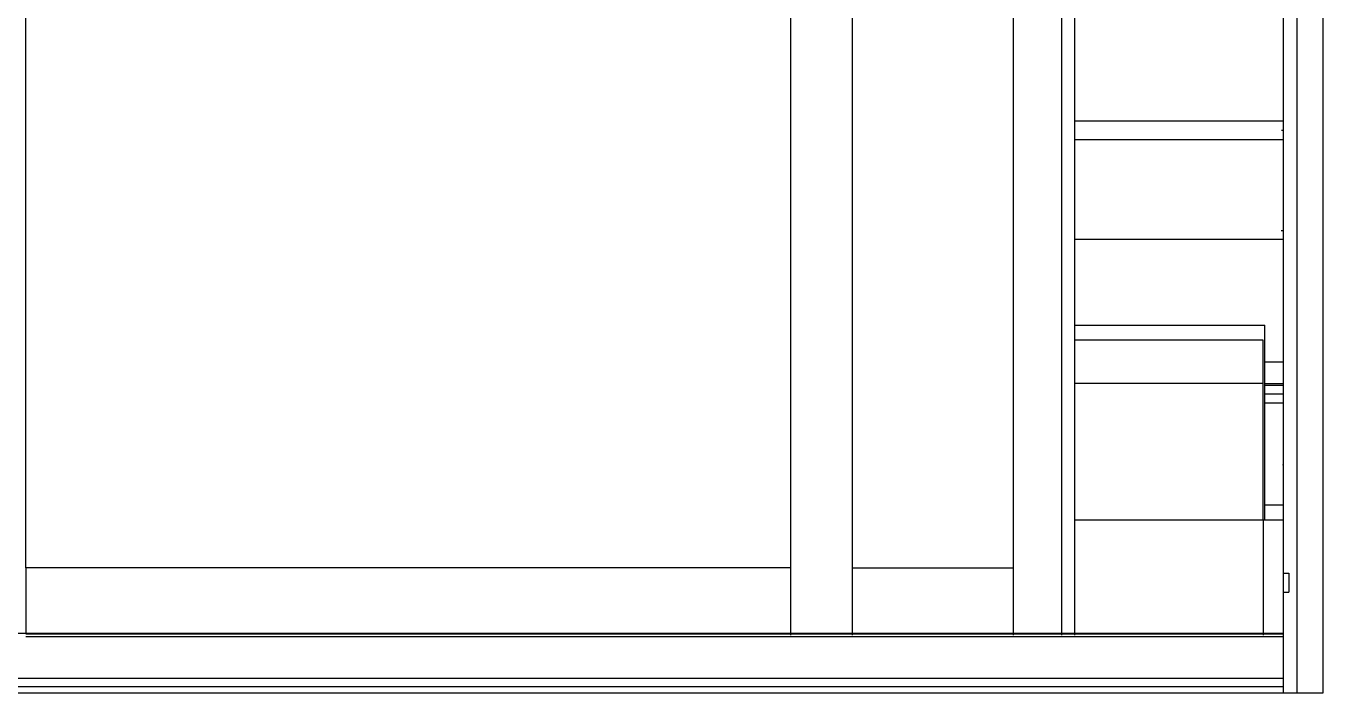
# Model space of a CAD drawing. Header units: metres. Extents: x 54.3 to 102.1, y 17 to 45.8.
# Drawn here: x 94.579 to 95.709, y 34.321 to 34.903 of the extents above; entities that cross this region are included whole.
import ezdxf

# ---------------------------------------------------------------- set-up
doc = ezdxf.new("R2010")
doc.units = ezdxf.units.M
doc.layers.add('Edges', color=7, linetype='Continuous')

# ---------------------------------------------------------------- blocks, each defined once
blk = doc.blocks.new('fr elevation')
for p, q in [((0.7872, -0.5988), (0.7872, -2.1117)), ((0.7644, -0.8153), (0.7644, -2.1117)), ((0.5595, -2.0597), (0.5595, -0.8621)), ((-0.3432, -2.0026), (-0.3432, -0.9152)), ((0.3231, -0.9152), (0.3231, -2.0026)), ((0.3773, -2.0028), (0.3773, -0.915)), ((0.5172, -0.915), (0.5172, -2.0028)), ((0.7525, -1.4633), (0.7525, -1.6134)), ((0.5709, -1.6134), (0.5709, -1.5099)), ((0.5709, -1.6291), (0.5709, -1.6134)), ((0.7525, -1.6134), (0.5709, -1.6134)), ((0.7525, -1.6134), (0.7525, -1.6212)), ((0.751, -1.6212), (0.7525, -1.6212)), ((0.7525, -1.6212), (0.7525, -1.6291)), ((0.5709, -1.7161), (0.5709, -1.6291)), ((0.5709, -1.6291), (0.7525, -1.6291)), ((0.7525, -1.6291), (0.7525, -1.7086)), ((0.5709, -1.7912), (0.5709, -1.7161)), ((0.5709, -1.7161), (0.7525, -1.7161)), ((0.7509, -1.7086), (0.7525, -1.7086)), ((0.7525, -1.7086), (0.7525, -1.7161)), ((0.7525, -1.7161), (0.7525, -1.823)), ((0.5709, -1.7912), (0.7364, -1.7912)), ((0.5709, -1.8042), (0.5709, -1.7912)), ((0.7364, -1.823), (0.7364, -1.7912)), ((0.7352, -1.8042), (0.5709, -1.8042)), ((0.5709, -1.8419), (0.5709, -1.8042)), ((0.7352, -1.8419), (0.7352, -1.8042)), ((0.7364, -1.8418), (0.7364, -1.823)), ((0.7364, -1.823), (0.7525, -1.823)), ((0.7525, -1.823), (0.7525, -1.8418)), ((0.7352, -1.8419), (0.5709, -1.8419)), ((0.5709, -1.9609), (0.5709, -1.8419)), ((0.7352, -1.9609), (0.7352, -1.8419)), ((0.7364, -1.8437), (0.7364, -1.8418)), ((0.7364, -1.8418), (0.7525, -1.8418)), ((0.7525, -1.8418), (0.7525, -1.8437)), ((0.7364, -1.8587), (0.7364, -1.8437)), ((0.7525, -1.8437), (0.7364, -1.8437)), ((0.7465, -1.8512), (0.7364, -1.8512)), ((0.7525, -1.8512), (0.7465, -1.8512)), ((0.7525, -1.8437), (0.7525, -1.8587)), ((0.7364, -1.9479), (0.7364, -1.8587)), ((0.7364, -1.8587), (0.7525, -1.8587)), ((0.7525, -1.8587), (0.7525, -1.9479)), ((0.7525, -1.913), (0.7525, -1.9124)), ((0.7364, -1.9609), (0.7364, -1.9479)), ((0.7525, -1.9479), (0.7364, -1.9479)), ((0.7364, -1.9479), (0.7364, -1.9479)), ((0.7525, -1.9479), (0.7525, -1.9609)), ((0.7352, -1.9609), (0.5709, -1.9609)), ((0.5709, -2.0597), (0.5709, -1.9609)), ((0.7352, -1.9609), (0.7352, -2.0597)), ((0.7364, -1.9609), (0.7352, -1.9609)), ((0.7352, -1.9609), (0.7352, -1.9609)), ((0.7525, -1.9609), (0.7364, -1.9609)), ((0.7525, -1.9609), (0.7525, -2.0071)), ((0.3231, -2.0026), (-0.3432, -2.0026)), ((-0.3432, -2.0026), (-0.3432, -2.0597)), ((0.3231, -2.0026), (0.3231, -2.0597)), ((0.5172, -2.0028), (0.3773, -2.0028)), ((0.3773, -2.0597), (0.3773, -2.0028)), ((0.5172, -2.0028), (0.5172, -2.0597)), ((0.7525, -2.0071), (0.7525, -2.0239)), ((0.7525, -2.0071), (0.7575, -2.0071)), ((0.7575, -2.0071), (0.7575, -2.0239)), ((0.7525, -2.0239), (0.7575, -2.0239)), ((0.7525, -2.0239), (0.7525, -2.0597)), ((-0.3432, -2.0597), (-0.3856, -2.0597)), ((-0.3432, -2.0597), (-0.3432, -2.06)), ((0.3231, -2.0597), (-0.3432, -2.0597)), ((0.3231, -2.0604), (-0.3432, -2.0604)), ((0.3231, -2.0626), (-0.3432, -2.0626)), ((0.3231, -2.0597), (0.3231, -2.06)), ((0.3773, -2.0597), (0.3231, -2.0597)), ((0.3231, -2.0603), (0.3231, -2.0604)), ((0.3773, -2.0604), (0.3231, -2.0604)), ((0.3231, -2.0606), (0.3231, -2.0614)), ((0.3231, -2.062), (0.3231, -2.0626)), ((0.3773, -2.0626), (0.3231, -2.0626)), ((0.3773, -2.06), (0.3773, -2.0597)), ((0.5172, -2.0597), (0.3773, -2.0597)), ((0.3773, -2.0604), (0.3773, -2.0603)), ((0.5172, -2.0604), (0.3773, -2.0604)), ((0.3773, -2.0614), (0.3773, -2.0606)), ((0.3773, -2.0626), (0.3773, -2.062)), ((0.5172, -2.0626), (0.3773, -2.0626)), ((0.5172, -2.0597), (0.5172, -2.06)), ((0.5595, -2.0597), (0.5172, -2.0597)), ((0.5172, -2.0603), (0.5172, -2.0604)), ((0.5595, -2.0603), (0.5172, -2.0604)), ((0.5172, -2.0606), (0.5172, -2.0614)), ((0.5172, -2.062), (0.5172, -2.0626)), ((0.5595, -2.0626), (0.5172, -2.0626)), ((0.5595, -2.06), (0.5595, -2.0597)), ((0.5709, -2.0597), (0.5595, -2.0597)), ((0.5595, -2.0604), (0.5595, -2.0603)), ((0.5709, -2.0604), (0.5595, -2.0603)), ((0.5595, -2.0614), (0.5595, -2.0606)), ((0.5595, -2.0626), (0.5595, -2.062)), ((0.5709, -2.0626), (0.5595, -2.0626)), ((0.5709, -2.06), (0.5709, -2.0597)), ((0.7352, -2.0597), (0.5709, -2.0597)), ((0.5709, -2.0604), (0.5709, -2.0603)), ((0.7352, -2.0603), (0.5709, -2.0604)), ((0.5709, -2.0614), (0.5709, -2.0606)), ((0.5709, -2.0626), (0.5709, -2.062)), ((0.7352, -2.0626), (0.5709, -2.0626)), ((0.7352, -2.0597), (0.7352, -2.06)), ((0.7525, -2.0597), (0.7352, -2.0597)), ((0.7352, -2.0603), (0.7352, -2.0604)), ((0.7525, -2.0603), (0.7352, -2.0603)), ((0.7352, -2.0606), (0.7352, -2.0614)), ((0.7352, -2.062), (0.7352, -2.0626)), ((0.7525, -2.0626), (0.7352, -2.0626)), ((0.7525, -2.0597), (0.7525, -2.0603)), ((0.7525, -2.0603), (0.7525, -2.0626)), ((0.7525, -2.0626), (0.7525, -2.0988)), ((-0.7722, -2.0988), (0.7525, -2.0988)), ((0.7525, -2.0988), (0.7525, -2.1063)), ((0.7525, -2.1063), (-0.7722, -2.1063)), ((0.7525, -2.1117), (-0.7722, -2.1117)), ((0.7525, -2.1063), (0.7525, -2.1117)), ((0.7644, -2.1117), (0.7525, -2.1117)), ((0.7872, -2.1117), (0.7644, -2.1117))]:
    blk.add_line(p, q)

msp = doc.modelspace()

# ---------------------------------------------------------------- block references
at = {"layer": 'Edges'}
msp.add_blockref('fr elevation', (94.922, 36.4332), dxfattribs=at)

doc.saveas('drawing.dxf')
